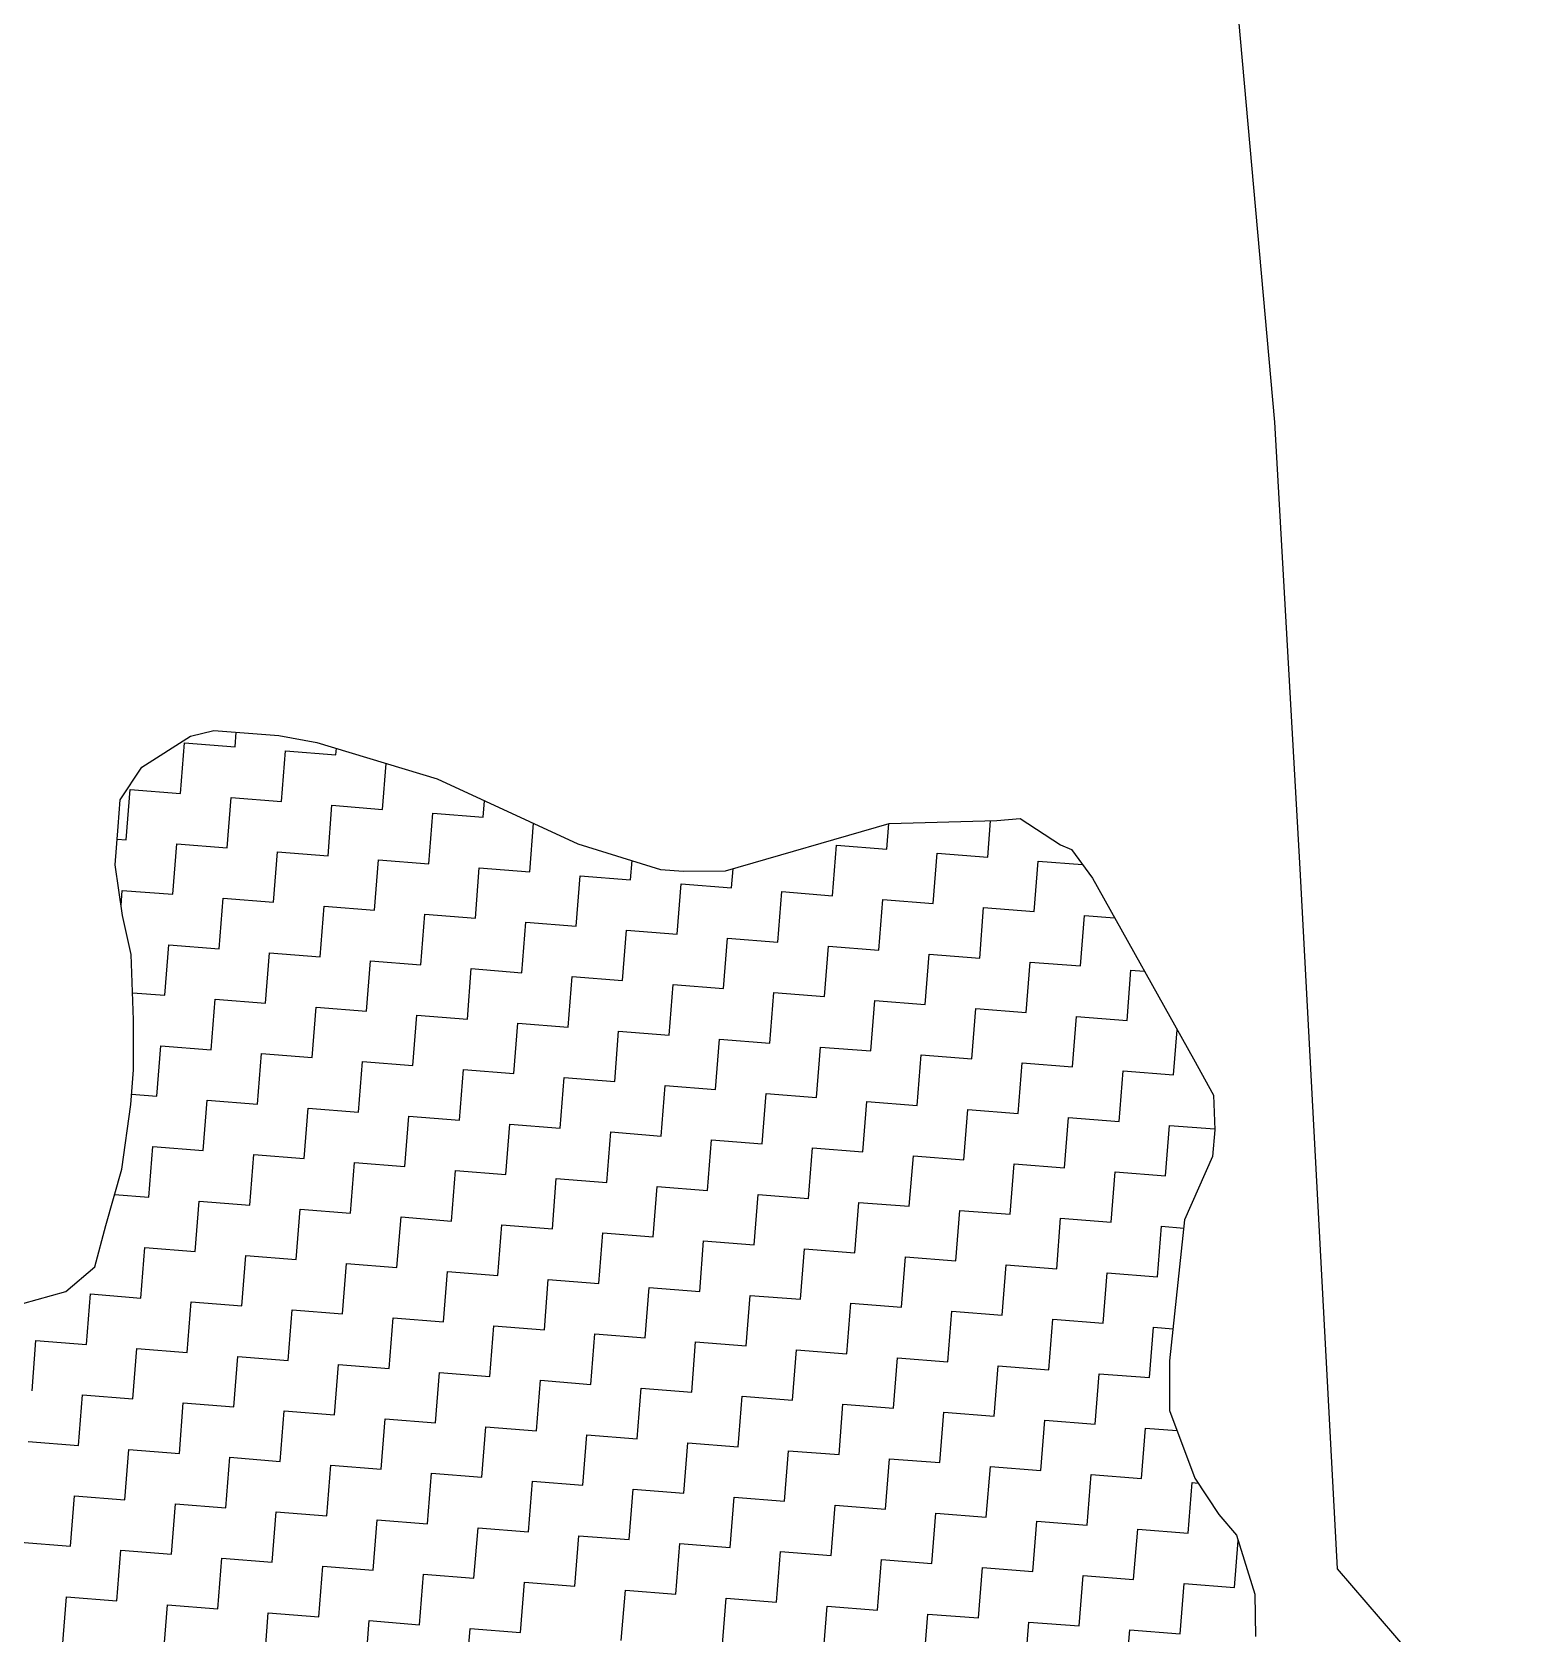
# Model space of a CAD drawing. Header units: metres. Extents: x 292752 to 294952, y 2098977 to 2102453.
# Drawn here: x 294651.6 to 294835.2, y 2101048.5 to 2101247 of the extents above; entities that cross this region are included whole.
import ezdxf

# ---------------------------------------------------------------- set-up
doc = ezdxf.new("R2010")
doc.units = ezdxf.units.M
doc.layers.add('POLY_HATCH', color=12, linetype='Continuous')
doc.layers.add('V_BOUND_LINE', color=7, linetype='Continuous')

msp = doc.modelspace()

# ---------------------------------------------------------------- linework, layer by layer
at = {"layer": 'POLY_HATCH'}
for p, q in [((294671.28, 2101159.73), (294674.19, 2101160.46)), ((294674.19, 2101160.46), (294682.24, 2101159.82)), ((294665.26, 2101155.92), (294671.28, 2101159.73)), ((294682.24, 2101159.82), (294686.94, 2101158.97)), ((294686.94, 2101158.97), (294701.83, 2101154.47)), ((294662.56, 2101151.85), (294665.26, 2101155.92)), ((294701.83, 2101154.47), (294719.29, 2101146.42)), ((294662.3, 2101148.54), (294662.56, 2101151.85)), ((294661.93, 2101143.81), (294662.3, 2101148.54)), ((294737.6, 2101143.07), (294757.85, 2101148.92)), ((294757.85, 2101148.92), (294771.22, 2101149.29)), ((294771.22, 2101149.29), (294774.1, 2101149.54)), ((294774.1, 2101149.54), (294779.08, 2101146.29)), ((294719.29, 2101146.42), (294729.52, 2101143.24)), ((294779.08, 2101146.29), (294780.46, 2101145.71)), ((294780.46, 2101145.71), (294783.04, 2101142.17)), ((294662.86, 2101137.55), (294661.93, 2101143.81)), ((294729.52, 2101143.24), (294732.36, 2101143.01)), ((294732.36, 2101143.01), (294737.6, 2101143.07)), ((294783.04, 2101142.17), (294795.56, 2101119.76)), ((294663.91, 2101132.7), (294662.86, 2101137.55)), ((294664.22, 2101124.59), (294663.91, 2101132.7)), ((294664.21, 2101118.4), (294664.22, 2101124.59)), ((294663.87, 2101114.14), (294664.21, 2101118.4)), ((294795.56, 2101119.76), (294798.07, 2101115.28)), ((294798.07, 2101115.28), (294798.21, 2101110.98)), ((294662.76, 2101106.13), (294663.87, 2101114.14)), ((294798.21, 2101110.98), (294797.94, 2101107.67)), ((294797.94, 2101107.67), (294794.47, 2101099.85)), ((294660.78, 2101099.15), (294662.76, 2101106.13)), ((294659.42, 2101094.02), (294660.78, 2101099.15)), ((294794.47, 2101099.85), (294792.61, 2101082.38)), ((294655.85, 2101090.97), (294659.42, 2101094.02)), ((294650.49, 2101089.49), (294655.85, 2101090.97)), ((294792.61, 2101082.38), (294792.6, 2101076.2)), ((294792.6, 2101076.2), (294795.76, 2101067.85)), ((294795.76, 2101067.85), (294798.73, 2101063.33)), ((294798.73, 2101063.33), (294800.91, 2101060.78)), ((294800.91, 2101060.78), (294803.19, 2101053.46)), ((294803.19, 2101053.46), (294803.26, 2101048.22))]:
    msp.add_line(p, q, dxfattribs=at)
at = {"layer": 'POLY_HATCH', "linetype": 'Continuous'}
for p, q in [((294676.8, 2101158.41), (294676.95, 2101160.24)), ((294670.06, 2101152.66), (294670.55, 2101158.91)), ((294670.55, 2101158.91), (294676.8, 2101158.41)), ((294682.56, 2101151.67), (294683.05, 2101157.92)), ((294683.05, 2101157.92), (294689.3, 2101157.43)), ((294689.3, 2101157.43), (294689.37, 2101158.24)), ((294695.06, 2101150.68), (294695.51, 2101156.38)), ((294663.32, 2101146.9), (294663.81, 2101153.15)), ((294663.81, 2101153.15), (294670.06, 2101152.66)), ((294675.82, 2101145.91), (294676.31, 2101152.16)), ((294676.31, 2101152.16), (294682.56, 2101151.67)), ((294688.32, 2101144.93), (294688.81, 2101151.18)), ((294688.81, 2101151.18), (294695.06, 2101150.68)), ((294700.82, 2101143.94), (294701.31, 2101150.19)), ((294701.31, 2101150.19), (294707.56, 2101149.7)), ((294707.56, 2101149.7), (294707.72, 2101151.75)), ((294713.32, 2101142.95), (294713.79, 2101148.96)), ((294757.57, 2101145.75), (294757.81, 2101148.91)), ((294770.07, 2101144.77), (294770.42, 2101149.27)), ((294662.18, 2101146.99), (294663.32, 2101146.9)), ((294669.07, 2101140.16), (294669.57, 2101146.41)), ((294669.57, 2101146.41), (294675.82, 2101145.91)), ((294750.82, 2101139.99), (294751.32, 2101146.25)), ((294751.32, 2101146.25), (294757.57, 2101145.75)), ((294681.57, 2101139.17), (294682.07, 2101145.42)), ((294682.07, 2101145.42), (294688.32, 2101144.93)), ((294694.08, 2101138.18), (294694.57, 2101144.43)), ((294694.57, 2101144.43), (294700.82, 2101143.94)), ((294725.82, 2101141.97), (294726.01, 2101144.33)), ((294763.32, 2101139.01), (294763.82, 2101145.26)), ((294763.82, 2101145.26), (294770.07, 2101144.77)), ((294775.82, 2101138.02), (294776.32, 2101144.27)), ((294776.32, 2101144.27), (294781.83, 2101143.84)), ((294706.58, 2101137.2), (294707.07, 2101143.45)), ((294707.07, 2101143.45), (294713.32, 2101142.95)), ((294719.08, 2101136.21), (294719.57, 2101142.46)), ((294719.57, 2101142.46), (294725.82, 2101141.97)), ((294738.32, 2101140.98), (294738.51, 2101143.33)), ((294662.68, 2101138.78), (294662.82, 2101140.65)), ((294662.82, 2101140.65), (294669.07, 2101140.16)), ((294731.58, 2101135.22), (294732.07, 2101141.47)), ((294732.07, 2101141.47), (294738.32, 2101140.98)), ((294744.08, 2101134.24), (294744.57, 2101140.49)), ((294744.57, 2101140.49), (294750.82, 2101139.99)), ((294674.83, 2101133.41), (294675.32, 2101139.66)), ((294675.32, 2101139.66), (294681.57, 2101139.17)), ((294687.33, 2101132.43), (294687.83, 2101138.68)), ((294687.83, 2101138.68), (294694.08, 2101138.18)), ((294756.58, 2101133.25), (294757.07, 2101139.5)), ((294757.07, 2101139.5), (294763.32, 2101139.01)), ((294769.08, 2101132.26), (294769.57, 2101138.51)), ((294769.57, 2101138.51), (294775.82, 2101138.02)), ((294699.83, 2101131.44), (294700.33, 2101137.69)), ((294700.33, 2101137.69), (294706.58, 2101137.2)), ((294712.33, 2101130.45), (294712.83, 2101136.7)), ((294712.83, 2101136.7), (294719.08, 2101136.21)), ((294781.58, 2101131.28), (294782.07, 2101137.53)), ((294782.07, 2101137.53), (294785.8, 2101137.23)), ((294724.83, 2101129.47), (294725.33, 2101135.72)), ((294725.33, 2101135.72), (294731.58, 2101135.22)), ((294737.33, 2101128.48), (294737.83, 2101134.73)), ((294737.83, 2101134.73), (294744.08, 2101134.24)), ((294668.09, 2101127.66), (294668.58, 2101133.91)), ((294668.58, 2101133.91), (294674.83, 2101133.41)), ((294680.59, 2101126.67), (294681.08, 2101132.92)), ((294681.08, 2101132.92), (294687.33, 2101132.43)), ((294749.84, 2101127.49), (294750.33, 2101133.74)), ((294750.33, 2101133.74), (294756.58, 2101133.25)), ((294762.34, 2101126.51), (294762.83, 2101132.76)), ((294762.83, 2101132.76), (294769.08, 2101132.26)), ((294693.09, 2101125.68), (294693.58, 2101131.93)), ((294693.58, 2101131.93), (294699.83, 2101131.44)), ((294705.59, 2101124.7), (294706.08, 2101130.95)), ((294706.08, 2101130.95), (294712.33, 2101130.45)), ((294774.84, 2101125.52), (294775.33, 2101131.77)), ((294775.33, 2101131.77), (294781.58, 2101131.28)), ((294787.34, 2101124.53), (294787.83, 2101130.78)), ((294787.83, 2101130.78), (294789.48, 2101130.65)), ((294718.09, 2101123.71), (294718.58, 2101129.96)), ((294718.58, 2101129.96), (294724.83, 2101129.47)), ((294730.59, 2101122.72), (294731.08, 2101128.97)), ((294731.08, 2101128.97), (294737.33, 2101128.48)), ((294664.09, 2101127.97), (294668.09, 2101127.66)), ((294673.84, 2101120.91), (294674.34, 2101127.16)), ((294674.34, 2101127.16), (294680.59, 2101126.67)), ((294686.35, 2101119.93), (294686.84, 2101126.18)), ((294686.84, 2101126.18), (294693.09, 2101125.68)), ((294743.09, 2101121.74), (294743.59, 2101127.99)), ((294743.59, 2101127.99), (294749.84, 2101127.49)), ((294755.59, 2101120.75), (294756.09, 2101127)), ((294756.09, 2101127), (294762.34, 2101126.51)), ((294698.85, 2101118.94), (294699.34, 2101125.19)), ((294699.34, 2101125.19), (294705.59, 2101124.7)), ((294711.35, 2101117.95), (294711.84, 2101124.2)), ((294711.84, 2101124.2), (294718.09, 2101123.71)), ((294768.09, 2101119.76), (294768.59, 2101126.01)), ((294768.59, 2101126.01), (294774.84, 2101125.52)), ((294780.59, 2101118.78), (294781.09, 2101125.03)), ((294781.09, 2101125.03), (294787.34, 2101124.53)), ((294723.85, 2101116.97), (294724.34, 2101123.22)), ((294724.34, 2101123.22), (294730.59, 2101122.72)), ((294736.35, 2101115.98), (294736.84, 2101122.23)), ((294736.84, 2101122.23), (294743.09, 2101121.74)), ((294793.09, 2101117.79), (294793.54, 2101123.39)), ((294667.1, 2101115.16), (294667.59, 2101121.41)), ((294667.59, 2101121.41), (294673.84, 2101120.91)), ((294679.6, 2101114.17), (294680.09, 2101120.42)), ((294680.09, 2101120.42), (294686.35, 2101119.93)), ((294748.85, 2101114.99), (294749.34, 2101121.24)), ((294749.34, 2101121.24), (294755.59, 2101120.75)), ((294761.35, 2101114.01), (294761.84, 2101120.26)), ((294761.84, 2101120.26), (294768.09, 2101119.76)), ((294692.1, 2101113.18), (294692.6, 2101119.43)), ((294692.6, 2101119.43), (294698.85, 2101118.94)), ((294704.6, 2101112.2), (294705.1, 2101118.45)), ((294705.1, 2101118.45), (294711.35, 2101117.95)), ((294773.85, 2101113.02), (294774.34, 2101119.27)), ((294774.34, 2101119.27), (294780.59, 2101118.78)), ((294786.35, 2101112.03), (294786.84, 2101118.28)), ((294786.84, 2101118.28), (294793.09, 2101117.79)), ((294717.1, 2101111.21), (294717.6, 2101117.46)), ((294717.6, 2101117.46), (294723.85, 2101116.97)), ((294729.6, 2101110.22), (294730.1, 2101116.47)), ((294730.1, 2101116.47), (294736.35, 2101115.98)), ((294663.97, 2101115.4), (294667.1, 2101115.16)), ((294672.86, 2101108.41), (294673.35, 2101114.66)), ((294673.35, 2101114.66), (294679.6, 2101114.17)), ((294742.11, 2101109.24), (294742.6, 2101115.49)), ((294742.6, 2101115.49), (294748.85, 2101114.99)), ((294754.61, 2101108.25), (294755.1, 2101114.5)), ((294755.1, 2101114.5), (294761.35, 2101114.01)), ((294685.36, 2101107.43), (294685.85, 2101113.68)), ((294685.85, 2101113.68), (294692.1, 2101113.18)), ((294697.86, 2101106.44), (294698.35, 2101112.69)), ((294698.35, 2101112.69), (294704.6, 2101112.2)), ((294767.11, 2101107.26), (294767.6, 2101113.51)), ((294767.6, 2101113.51), (294773.85, 2101113.02)), ((294779.61, 2101106.28), (294780.1, 2101112.53)), ((294780.1, 2101112.53), (294786.35, 2101112.03)), ((294710.36, 2101105.45), (294710.85, 2101111.7)), ((294710.85, 2101111.7), (294717.1, 2101111.21)), ((294722.86, 2101104.47), (294723.35, 2101110.72)), ((294723.35, 2101110.72), (294729.6, 2101110.22)), ((294792.11, 2101105.29), (294792.6, 2101111.54)), ((294792.6, 2101111.54), (294798.2, 2101111.1)), ((294666.11, 2101102.65), (294666.61, 2101108.9)), ((294666.61, 2101108.9), (294672.86, 2101108.41)), ((294735.36, 2101103.48), (294735.86, 2101109.73)), ((294735.86, 2101109.73), (294742.11, 2101109.24)), ((294747.86, 2101102.49), (294748.36, 2101108.74)), ((294748.36, 2101108.74), (294754.61, 2101108.25)), ((294678.62, 2101101.67), (294679.11, 2101107.92)), ((294679.11, 2101107.92), (294685.36, 2101107.43)), ((294691.12, 2101100.68), (294691.61, 2101106.93)), ((294691.61, 2101106.93), (294697.86, 2101106.44)), ((294760.36, 2101101.51), (294760.86, 2101107.76)), ((294760.86, 2101107.76), (294767.11, 2101107.26)), ((294772.86, 2101100.52), (294773.36, 2101106.77)), ((294773.36, 2101106.77), (294779.61, 2101106.28)), ((294703.62, 2101099.69), (294704.11, 2101105.95)), ((294704.11, 2101105.95), (294710.36, 2101105.45)), ((294716.12, 2101098.71), (294716.61, 2101104.96)), ((294716.61, 2101104.96), (294722.86, 2101104.47)), ((294785.36, 2101099.53), (294785.86, 2101105.78)), ((294785.86, 2101105.78), (294792.11, 2101105.29)), ((294661.87, 2101102.99), (294666.11, 2101102.65)), ((294728.62, 2101097.72), (294729.11, 2101103.97)), ((294729.11, 2101103.97), (294735.36, 2101103.48)), ((294741.12, 2101096.74), (294741.61, 2101102.99)), ((294741.61, 2101102.99), (294747.86, 2101102.49)), ((294671.87, 2101095.91), (294672.36, 2101102.16)), ((294672.36, 2101102.16), (294678.62, 2101101.67)), ((294684.37, 2101094.92), (294684.87, 2101101.17)), ((294684.87, 2101101.17), (294691.12, 2101100.68)), ((294753.62, 2101095.75), (294754.11, 2101102)), ((294754.11, 2101102), (294760.36, 2101101.51)), ((294766.12, 2101094.76), (294766.61, 2101101.01)), ((294766.61, 2101101.01), (294772.86, 2101100.52)), ((294696.87, 2101093.94), (294697.37, 2101100.19)), ((294697.37, 2101100.19), (294703.62, 2101099.69)), ((294709.37, 2101092.95), (294709.87, 2101099.2)), ((294709.87, 2101099.2), (294716.12, 2101098.71)), ((294778.62, 2101093.78), (294779.11, 2101100.03)), ((294779.11, 2101100.03), (294785.36, 2101099.53)), ((294791.12, 2101092.79), (294791.62, 2101099.04)), ((294791.62, 2101099.04), (294794.36, 2101098.82)), ((294665.13, 2101090.15), (294665.62, 2101096.4)), ((294665.62, 2101096.4), (294671.87, 2101095.91)), ((294721.87, 2101091.96), (294722.37, 2101098.22)), ((294722.37, 2101098.22), (294728.62, 2101097.72)), ((294734.38, 2101090.98), (294734.87, 2101097.23)), ((294734.87, 2101097.23), (294741.12, 2101096.74)), ((294677.63, 2101089.17), (294678.12, 2101095.42)), ((294678.12, 2101095.42), (294684.37, 2101094.92)), ((294690.13, 2101088.18), (294690.62, 2101094.43)), ((294690.62, 2101094.43), (294696.87, 2101093.94)), ((294746.88, 2101089.99), (294747.37, 2101096.24)), ((294747.37, 2101096.24), (294753.62, 2101095.75)), ((294759.38, 2101089.01), (294759.87, 2101095.26)), ((294759.87, 2101095.26), (294766.12, 2101094.76)), ((294702.63, 2101087.19), (294703.12, 2101093.44)), ((294703.12, 2101093.44), (294709.37, 2101092.95)), ((294715.13, 2101086.21), (294715.62, 2101092.46)), ((294715.62, 2101092.46), (294721.87, 2101091.96)), ((294771.88, 2101088.02), (294772.37, 2101094.27)), ((294772.37, 2101094.27), (294778.62, 2101093.78)), ((294784.38, 2101087.03), (294784.87, 2101093.28)), ((294784.87, 2101093.28), (294791.12, 2101092.79)), ((294658.38, 2101084.4), (294658.88, 2101090.65)), ((294658.88, 2101090.65), (294665.13, 2101090.15)), ((294727.63, 2101085.22), (294728.12, 2101091.47)), ((294728.12, 2101091.47), (294734.38, 2101090.98)), ((294740.13, 2101084.23), (294740.63, 2101090.48)), ((294740.63, 2101090.48), (294746.88, 2101089.99)), ((294670.88, 2101083.41), (294671.38, 2101089.66)), ((294671.38, 2101089.66), (294677.63, 2101089.17)), ((294683.39, 2101082.42), (294683.88, 2101088.67)), ((294683.88, 2101088.67), (294690.13, 2101088.18)), ((294752.63, 2101083.25), (294753.13, 2101089.5)), ((294753.13, 2101089.5), (294759.38, 2101089.01)), ((294765.13, 2101082.26), (294765.63, 2101088.51)), ((294765.63, 2101088.51), (294771.88, 2101088.02)), ((294695.89, 2101081.44), (294696.38, 2101087.69)), ((294696.38, 2101087.69), (294702.63, 2101087.19)), ((294708.39, 2101080.45), (294708.88, 2101086.7)), ((294708.88, 2101086.7), (294715.13, 2101086.21)), ((294777.63, 2101081.27), (294778.13, 2101087.53)), ((294778.13, 2101087.53), (294784.38, 2101087.03)), ((294790.14, 2101080.29), (294790.63, 2101086.54)), ((294790.63, 2101086.54), (294793.04, 2101086.35)), ((294651.64, 2101078.64), (294652.13, 2101084.89)), ((294652.13, 2101084.89), (294658.38, 2101084.4)), ((294720.89, 2101079.46), (294721.38, 2101085.71)), ((294721.38, 2101085.71), (294727.63, 2101085.22)), ((294733.39, 2101078.48), (294733.88, 2101084.73)), ((294733.88, 2101084.73), (294740.13, 2101084.23)), ((294664.14, 2101077.65), (294664.63, 2101083.9)), ((294664.63, 2101083.9), (294670.88, 2101083.41)), ((294676.64, 2101076.67), (294677.14, 2101082.92)), ((294677.14, 2101082.92), (294683.39, 2101082.42)), ((294745.89, 2101077.49), (294746.38, 2101083.74)), ((294746.38, 2101083.74), (294752.63, 2101083.25)), ((294758.39, 2101076.5), (294758.88, 2101082.75)), ((294758.88, 2101082.75), (294765.13, 2101082.26)), ((294689.14, 2101075.68), (294689.64, 2101081.93)), ((294689.64, 2101081.93), (294695.89, 2101081.44)), ((294701.64, 2101074.69), (294702.14, 2101080.94)), ((294702.14, 2101080.94), (294708.39, 2101080.45)), ((294770.89, 2101075.52), (294771.38, 2101081.77)), ((294771.38, 2101081.77), (294777.63, 2101081.27)), ((294783.39, 2101074.53), (294783.88, 2101080.78)), ((294783.88, 2101080.78), (294790.14, 2101080.29)), ((294714.14, 2101073.71), (294714.64, 2101079.96)), ((294714.64, 2101079.96), (294720.89, 2101079.46)), ((294726.65, 2101072.72), (294727.14, 2101078.97)), ((294727.14, 2101078.97), (294733.39, 2101078.48)), ((294657.4, 2101071.9), (294657.89, 2101078.15)), ((294657.89, 2101078.15), (294664.14, 2101077.65)), ((294669.9, 2101070.91), (294670.39, 2101077.16)), ((294670.39, 2101077.16), (294676.64, 2101076.67)), ((294739.15, 2101071.73), (294739.64, 2101077.98)), ((294739.64, 2101077.98), (294745.89, 2101077.49)), ((294751.65, 2101070.75), (294752.14, 2101077)), ((294752.14, 2101077), (294758.39, 2101076.5)), ((294682.4, 2101069.92), (294682.89, 2101076.17)), ((294682.89, 2101076.17), (294689.14, 2101075.68)), ((294694.9, 2101068.94), (294695.39, 2101075.19)), ((294695.39, 2101075.19), (294701.64, 2101074.69)), ((294764.15, 2101069.76), (294764.64, 2101076.01)), ((294764.64, 2101076.01), (294770.89, 2101075.52)), ((294776.65, 2101068.77), (294777.14, 2101075.02)), ((294777.14, 2101075.02), (294783.39, 2101074.53)), ((294707.4, 2101067.95), (294707.89, 2101074.2)), ((294707.89, 2101074.2), (294714.14, 2101073.71)), ((294719.9, 2101066.96), (294720.39, 2101073.21)), ((294720.39, 2101073.21), (294726.65, 2101072.72)), ((294789.15, 2101067.79), (294789.64, 2101074.04)), ((294789.64, 2101074.04), (294793.53, 2101073.73)), ((294651.15, 2101072.39), (294657.4, 2101071.9)), ((294663.15, 2101065.15), (294663.65, 2101071.4)), ((294663.65, 2101071.4), (294669.9, 2101070.91)), ((294732.4, 2101065.98), (294732.9, 2101072.23)), ((294732.9, 2101072.23), (294739.15, 2101071.73)), ((294744.9, 2101064.99), (294745.4, 2101071.24)), ((294745.4, 2101071.24), (294751.65, 2101070.75)), ((294675.66, 2101064.17), (294676.15, 2101070.42)), ((294676.15, 2101070.42), (294682.4, 2101069.92)), ((294688.16, 2101063.18), (294688.65, 2101069.43)), ((294688.65, 2101069.43), (294694.9, 2101068.94)), ((294757.4, 2101064), (294757.9, 2101070.25)), ((294757.9, 2101070.25), (294764.15, 2101069.76)), ((294769.9, 2101063.02), (294770.4, 2101069.27)), ((294770.4, 2101069.27), (294776.65, 2101068.77)), ((294700.66, 2101062.19), (294701.15, 2101068.44)), ((294701.15, 2101068.44), (294707.4, 2101067.95)), ((294713.16, 2101061.21), (294713.65, 2101067.46)), ((294713.65, 2101067.46), (294719.9, 2101066.96)), ((294782.41, 2101062.03), (294782.9, 2101068.28)), ((294782.9, 2101068.28), (294789.15, 2101067.79)), ((294794.91, 2101061.04), (294795.4, 2101067.29)), ((294795.4, 2101067.29), (294796.16, 2101067.23)), ((294656.41, 2101059.4), (294656.9, 2101065.65)), ((294656.9, 2101065.65), (294663.15, 2101065.15)), ((294668.91, 2101058.41), (294669.41, 2101064.66)), ((294669.41, 2101064.66), (294675.66, 2101064.17)), ((294725.66, 2101060.22), (294726.15, 2101066.47)), ((294726.15, 2101066.47), (294732.4, 2101065.98)), ((294738.16, 2101059.23), (294738.65, 2101065.48)), ((294738.65, 2101065.48), (294744.9, 2101064.99)), ((294681.41, 2101057.42), (294681.91, 2101063.67)), ((294681.91, 2101063.67), (294688.16, 2101063.18)), ((294693.91, 2101056.44), (294694.41, 2101062.69)), ((294694.41, 2101062.69), (294700.66, 2101062.19)), ((294750.66, 2101058.25), (294751.15, 2101064.5)), ((294751.15, 2101064.5), (294757.4, 2101064)), ((294763.16, 2101057.26), (294763.65, 2101063.51)), ((294763.65, 2101063.51), (294769.9, 2101063.02)), ((294706.41, 2101055.45), (294706.91, 2101061.7)), ((294706.91, 2101061.7), (294713.16, 2101061.21)), ((294718.91, 2101054.46), (294719.41, 2101060.71)), ((294719.41, 2101060.71), (294725.66, 2101060.22)), ((294775.66, 2101056.27), (294776.15, 2101062.52)), ((294776.15, 2101062.52), (294782.41, 2101062.03)), ((294788.16, 2101055.29), (294788.66, 2101061.54)), ((294788.66, 2101061.54), (294794.91, 2101061.04)), ((294650.16, 2101059.89), (294656.41, 2101059.4)), ((294662.17, 2101052.65), (294662.66, 2101058.9)), ((294662.66, 2101058.9), (294668.91, 2101058.41)), ((294731.42, 2101053.48), (294731.91, 2101059.73)), ((294731.91, 2101059.73), (294738.16, 2101059.23)), ((294743.92, 2101052.49), (294744.41, 2101058.74)), ((294744.41, 2101058.74), (294750.66, 2101058.25)), ((294800.66, 2101054.3), (294801.12, 2101060.11)), ((294674.67, 2101051.66), (294675.16, 2101057.92)), ((294675.16, 2101057.92), (294681.41, 2101057.42)), ((294687.17, 2101050.68), (294687.66, 2101056.93)), ((294687.66, 2101056.93), (294693.91, 2101056.44)), ((294756.42, 2101051.5), (294756.91, 2101057.75)), ((294756.91, 2101057.75), (294763.16, 2101057.26)), ((294768.92, 2101050.52), (294769.41, 2101056.77)), ((294769.41, 2101056.77), (294775.66, 2101056.27)), ((294699.67, 2101049.69), (294700.16, 2101055.94)), ((294700.16, 2101055.94), (294706.41, 2101055.45)), ((294712.17, 2101048.71), (294712.66, 2101054.96)), ((294712.66, 2101054.96), (294718.91, 2101054.46)), ((294781.42, 2101049.53), (294781.91, 2101055.78)), ((294781.91, 2101055.78), (294788.16, 2101055.29)), ((294793.92, 2101048.54), (294794.41, 2101054.79)), ((294794.41, 2101054.79), (294800.66, 2101054.3)), ((294655.42, 2101046.89), (294655.92, 2101053.14)), ((294655.92, 2101053.14), (294662.17, 2101052.65)), ((294724.67, 2101047.72), (294725.17, 2101053.97)), ((294725.17, 2101053.97), (294731.42, 2101053.48)), ((294737.17, 2101046.73), (294737.67, 2101052.98)), ((294737.67, 2101052.98), (294743.92, 2101052.49)), ((294667.93, 2101045.91), (294668.42, 2101052.16)), ((294668.42, 2101052.16), (294674.67, 2101051.66)), ((294680.43, 2101044.92), (294680.92, 2101051.17)), ((294680.92, 2101051.17), (294687.17, 2101050.68)), ((294749.67, 2101045.75), (294750.17, 2101052)), ((294750.17, 2101052), (294756.42, 2101051.5)), ((294762.17, 2101044.76), (294762.67, 2101051.01)), ((294762.67, 2101051.01), (294768.92, 2101050.52)), ((294692.93, 2101043.93), (294693.42, 2101050.19)), ((294693.42, 2101050.19), (294699.67, 2101049.69)), ((294705.43, 2101042.95), (294705.92, 2101049.2)), ((294705.92, 2101049.2), (294712.17, 2101048.71)), ((294774.67, 2101043.77), (294775.17, 2101050.02)), ((294775.17, 2101050.02), (294781.42, 2101049.53)), ((294787.18, 2101042.79), (294787.67, 2101049.04)), ((294787.67, 2101049.04), (294793.92, 2101048.54))]:
    msp.add_line(p, q, dxfattribs=at)
at = {"layer": 'V_BOUND_LINE'}
for p, q in [((294795.51, 2101311.6), (294805.6, 2101198.65)), ((294805.6, 2101198.65), (294808.76, 2101143.32)), ((294808.76, 2101143.32), (294813.39, 2101056.59)), ((294813.39, 2101056.59), (294835.17, 2101031.36))]:
    msp.add_line(p, q, dxfattribs=at)

doc.saveas('drawing.dxf')
